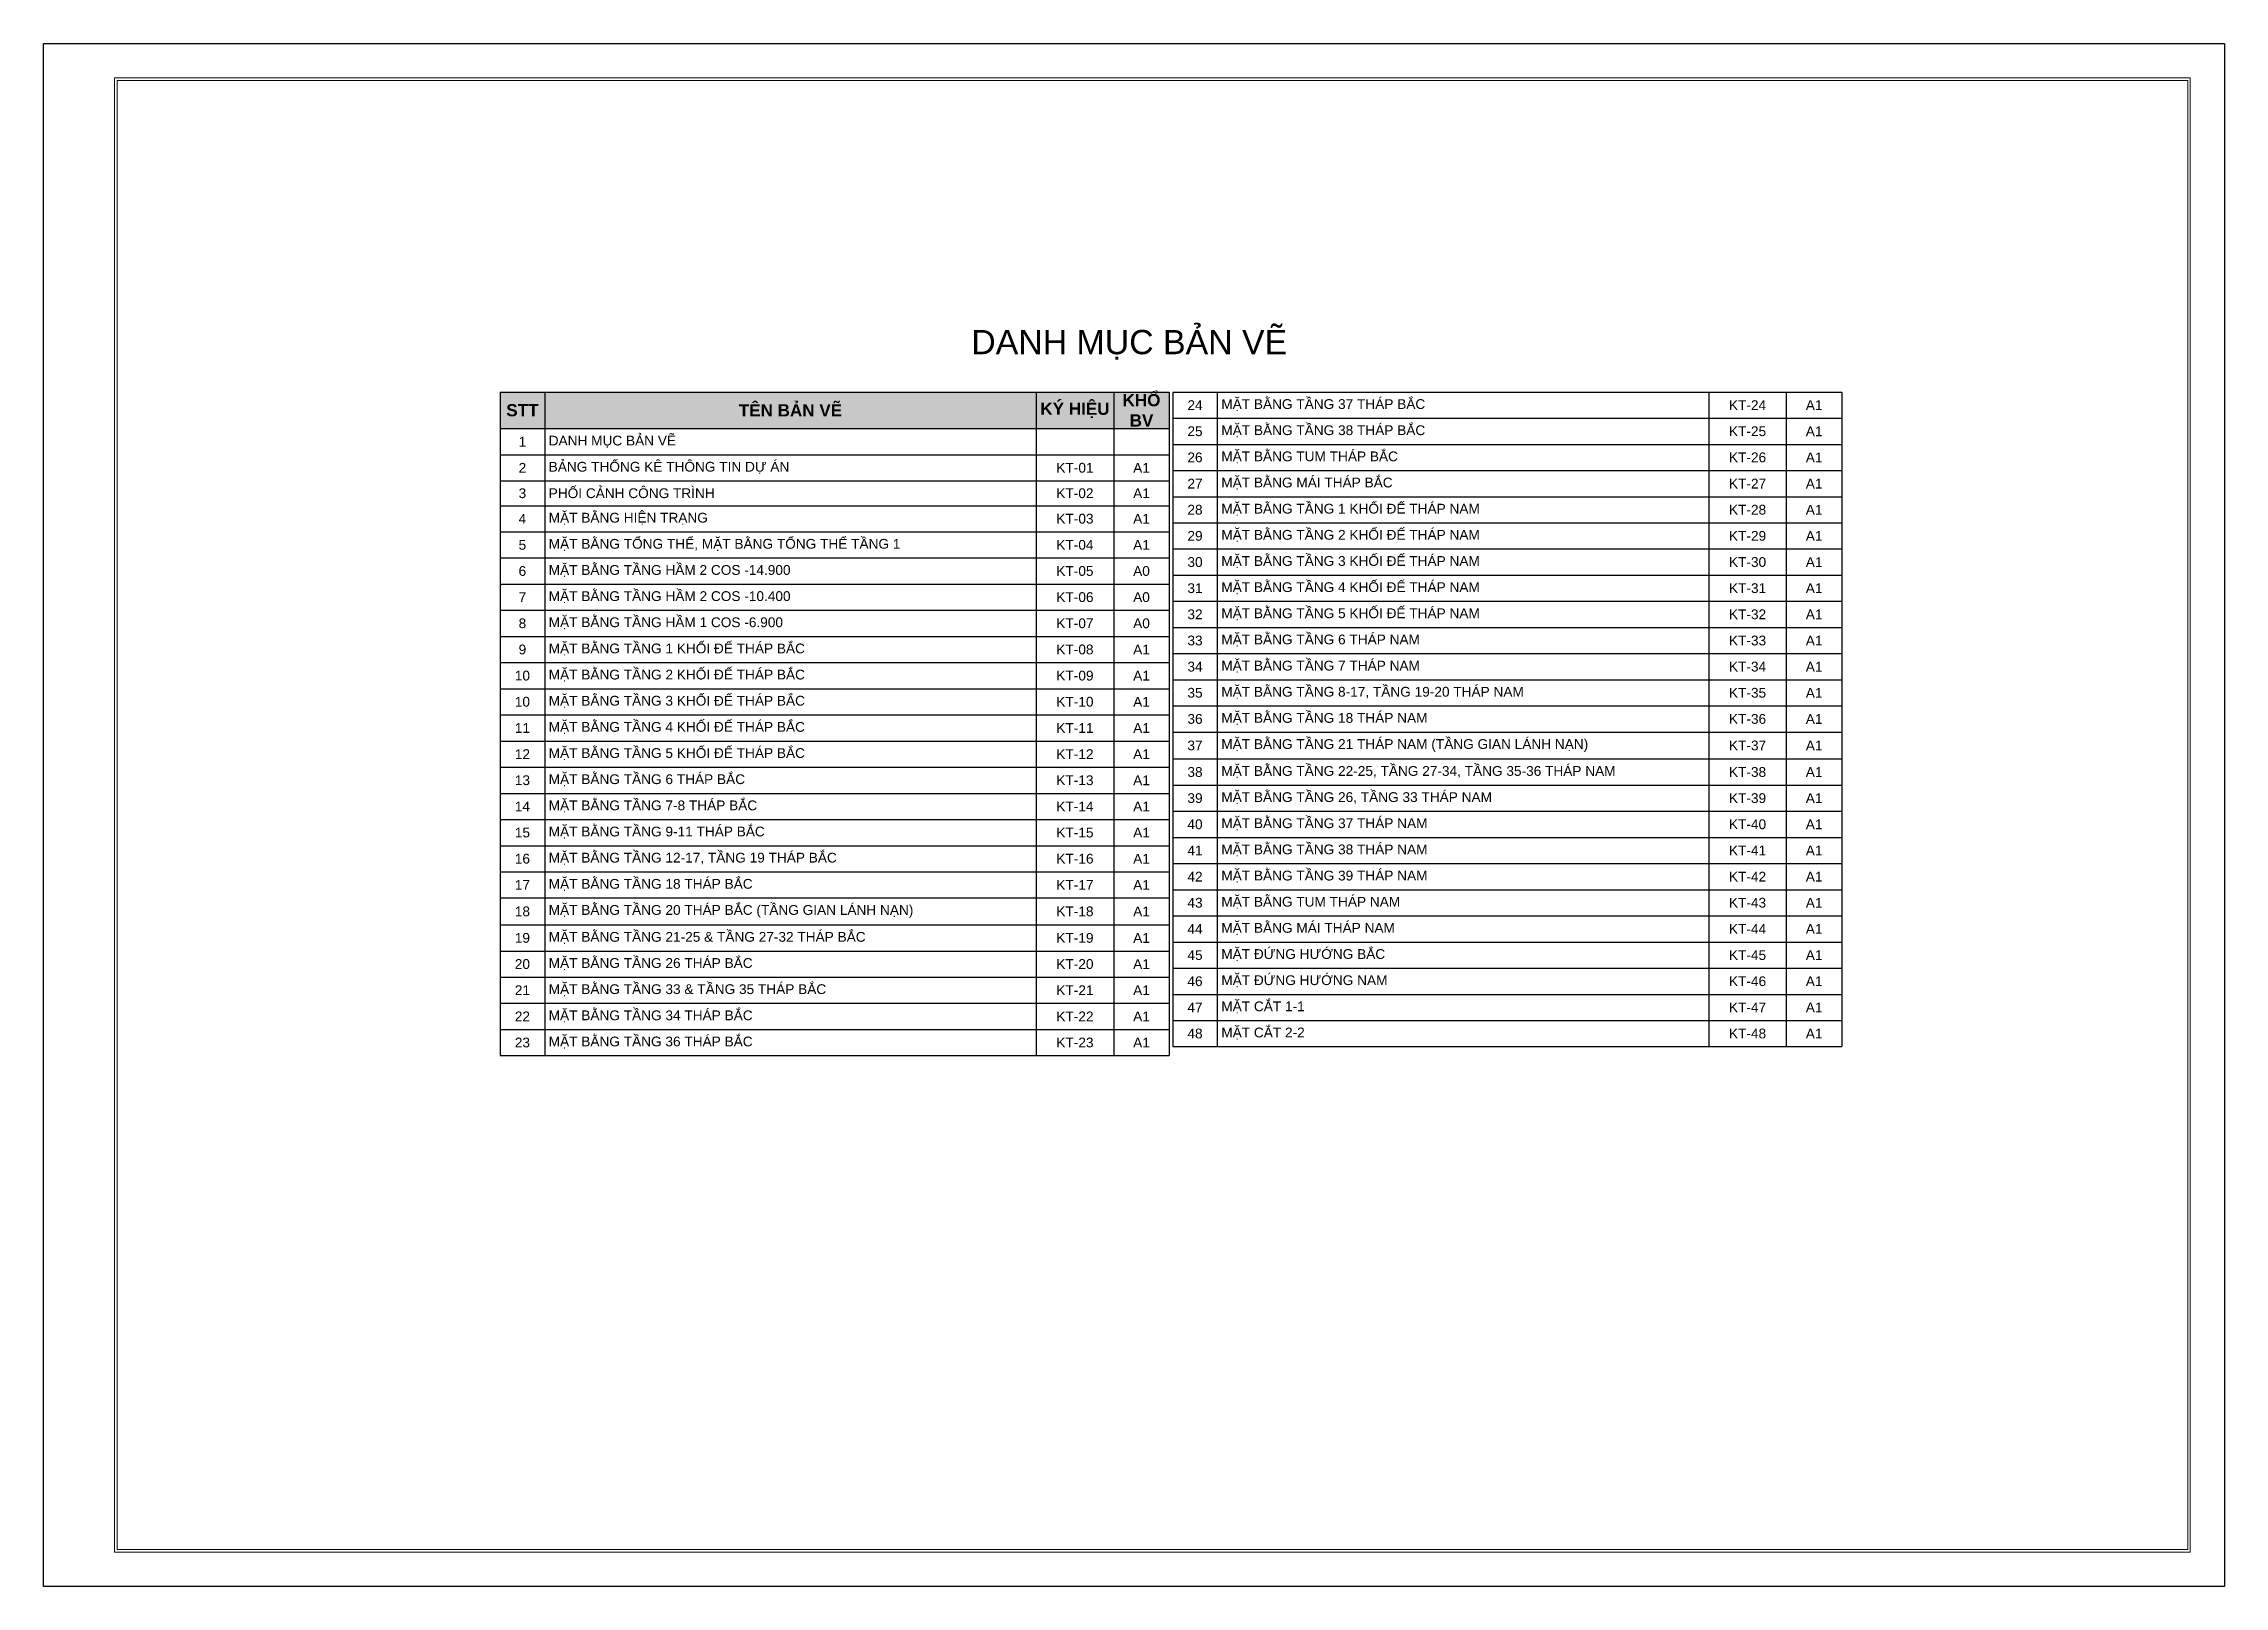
# Paper-space layout 'Layout1' of a CAD drawing. Header units: inches. Extents: x 1860 to 2490, y 105 to 551.
import ezdxf
from ezdxf.enums import TextEntityAlignment as Align

# ---------------------------------------------------------------- set-up
doc = ezdxf.new("R2010")
doc.units = ezdxf.units.IN
doc.header["$MEASUREMENT"] = 0
doc.layers.add('KT-Net thay', color=7, linetype='Continuous', lineweight=15)
doc.styles.add('Arial', font='arial.ttf', dxfattribs={"width": 0.9, "height": 220})
doc.styles.get("Standard").update_dxf_attribs({"font": 'arial.ttf'})

# ---------------------------------------------------------------- blocks, each defined once
blk = doc.blocks.new('*T14')
at = {"layer": 'KT-Net thay', "linetype": 'ByBlock', "lineweight": -2, "transparency": 16777216}
for p, q in [((0, 0), (193.34, 0)), ((0, 0), (0, -191.63)), ((12.88, 0), (12.88, -191.63)), ((154.88, 0), (154.88, -191.63)), ((177.28, 0), (177.28, -191.63)), ((193.34, 0), (193.34, -191.63)), ((194.33, 0), (387.66, 0)), ((194.33, 0), (194.33, -189.03)), ((207.21, 0), (207.21, -189.03)), ((349.2, 0), (349.2, -189.03)), ((371.61, 0), (371.61, -189.03)), ((387.66, 0), (387.66, -189.03)), ((0, -10.55), (193.34, -10.55)), ((194.33, -7.55), (387.66, -7.55)), ((0, -18.1), (193.34, -18.1)), ((194.33, -15.11), (387.66, -15.11)), ((194.33, -22.66), (387.66, -22.66)), ((0, -25.66), (193.34, -25.66)), ((194.33, -30.21), (387.66, -30.21)), ((0, -32.81), (193.34, -32.81)), ((194.33, -37.77), (387.66, -37.77)), ((0, -40.36), (193.34, -40.36)), ((0, -47.92), (193.34, -47.92)), ((194.33, -45.32), (387.66, -45.32)), ((0, -55.47), (193.34, -55.47)), ((194.33, -52.87), (387.66, -52.87)), ((194.33, -60.43), (387.66, -60.43)), ((0, -63.02), (193.34, -63.02)), ((194.33, -67.98), (387.66, -67.98)), ((0, -70.57), (193.34, -70.57)), ((194.33, -75.53), (387.66, -75.53)), ((0, -78.12), (193.34, -78.12)), ((0, -85.68), (193.34, -85.68)), ((194.33, -83.09), (387.66, -83.09)), ((0, -93.23), (193.34, -93.23)), ((194.33, -90.64), (387.66, -90.64)), ((0, -100.78), (193.34, -100.78)), ((194.33, -98.19), (387.66, -98.19)), ((194.33, -105.95), (387.66, -105.95)), ((0, -108.34), (193.34, -108.34)), ((0, -115.89), (193.34, -115.89)), ((194.33, -113.5), (387.66, -113.5)), ((0, -123.44), (193.34, -123.44)), ((194.33, -121.06), (387.66, -121.06)), ((0, -131), (193.34, -131)), ((194.33, -128.61), (387.66, -128.61)), ((0, -138.55), (193.34, -138.55)), ((194.33, -136.16), (387.66, -136.16)), ((194.33, -143.71), (387.66, -143.71)), ((0, -146.1), (193.34, -146.1)), ((0, -153.86), (193.34, -153.86)), ((194.33, -151.27), (387.66, -151.27)), ((0, -161.41), (193.34, -161.41)), ((194.33, -158.82), (387.66, -158.82)), ((0, -168.97), (193.34, -168.97)), ((194.33, -166.37), (387.66, -166.37)), ((194.33, -173.93), (387.66, -173.93)), ((0, -176.52), (193.34, -176.52)), ((194.33, -181.48), (387.66, -181.48)), ((0, -184.07), (193.34, -184.07)), ((0, -191.63), (193.34, -191.63)), ((194.33, -189.03), (387.66, -189.03))]:
    blk.add_line(p, q, dxfattribs=at)
at = {"layer": 'KT-Net thay', "color": 254, "true_color": 0xd9d9d9, "transparency": 16777216}
for points in [[(0, 0), (0, -10.55), (12.88, 0), (12.88, -10.55)], [(12.88, 0), (12.88, -10.55), (154.88, 0), (154.88, -10.55)], [(154.88, 0), (154.88, -10.55), (177.28, 0), (177.28, -10.55)], [(177.28, 0), (177.28, -10.55), (193.34, 0), (193.34, -10.55)]]:
    blk.add_solid(points, dxfattribs=at)
at = {"layer": 'KT-Net thay', "color": 0, "transparency": 16777216}
for s, insert, char_height, width, attachment_point in [('{\\fArial|b1|i0|c162;KHỔ BV ', (185.31, -5.27), 3.5278, 15.935, 5), ('{\\fArial|b1|i0|c162;STT', (6.44, -5.27), 3.5278, 12.76, 5), ('{\\fArial|b1|i0|c162;TÊN BẢN VẼ', (83.88, -5.27), 3.5278, 141.8767, 5), ('{\\fArial|b1|i0|c162;KÝ HIỆU', (166.08, -5.27), 3.5278, 22.285, 5), ('{\\fArial|b0|i0|c162;24', (200.77, -3.78), 2.8222, 12.76, 5), ('{\\fArial|b0|i0|c162; MẶT BẰNG TẦNG 37 THÁP BẮC', (207.27, -3.78), 2.8222, 141.8767, 4), ('{\\fArial|b0|i0|c162;KT-24', (360.41, -3.78), 2.8222, 22.285, 5), ('{\\fArial|b0|i0|c162;A1', (379.64, -3.78), 2.8222, 15.935, 5), ('{\\fArial|b0|i0|c162; DANH MỤC BẢN VẼ', (12.94, -14.33), 2.8222, 141.8767, 4), ('{\\fArial|b0|i0|c162;25', (200.77, -11.33), 2.8222, 12.76, 5), ('{\\fArial|b0|i0|c162; MẶT BẰNG TẦNG 38 THÁP BẮC', (207.27, -11.33), 2.8222, 141.8767, 4), ('{\\fArial|b0|i0|c162;KT-25', (360.41, -11.33), 2.8222, 22.285, 5), ('{\\fArial|b0|i0|c162;A1', (379.64, -11.33), 2.8222, 15.935, 5), ('{\\fArial|b0|i0|c162;1', (6.44, -14.33), 2.8222, 12.76, 5), ('{\\fArial|b0|i0|c162;', (154.94, -14.33), 2.8222, 22.285, 4), ('{\\fArial|b0|i0|c162;', (185.31, -14.33), 2.8222, 15.935, 5), ('{\\fArial|b0|i0|c162;26', (200.77, -18.88), 2.8222, 12.76, 5), ('{\\fArial|b0|i0|c162; MẶT BẰNG TUM THÁP BẮC', (207.27, -18.88), 2.8222, 141.8767, 4), ('{\\fArial|b0|i0|c162;KT-26', (360.41, -18.88), 2.8222, 22.285, 5), ('{\\fArial|b0|i0|c162;A1', (379.64, -18.88), 2.8222, 15.935, 5), ('{\\fArial|b0|i0|c162;2', (6.44, -21.88), 2.8222, 12.76, 5), ('{\\fArial|b0|i0|c162; BẢNG THỐNG KÊ THÔNG TIN DỰ ÁN', (12.94, -21.88), 2.8222, 141.8767, 4), ('{\\fArial|b0|i0|c162;KT-01', (166.08, -21.88), 2.8222, 22.285, 5), ('{\\fArial|b0|i0|c162;A1', (185.31, -21.88), 2.8222, 15.935, 5), ('{\\fArial|b0|i0|c162;27', (200.77, -26.44), 2.8222, 12.76, 5), ('{\\fArial|b0|i0|c162; MẶT BẰNG MÁI THÁP BẮC', (207.27, -26.44), 2.8222, 141.8767, 4), ('{\\fArial|b0|i0|c162;KT-27', (360.41, -26.44), 2.8222, 22.285, 5), ('{\\fArial|b0|i0|c162;A1', (379.64, -26.44), 2.8222, 15.935, 5), ('{\\fArial|b0|i0|c162;3', (6.44, -29.23), 2.8222, 12.76, 5), ('{\\fArial|b0|i0|c162; PHỐI CẢNH CÔNG TRÌNH', (12.94, -29.23), 2.8222, 141.8767, 4), ('{\\fArial|b0|i0|c162;KT-02', (166.08, -29.23), 2.8222, 22.285, 5), ('{\\fArial|b0|i0|c162;A1', (185.31, -29.23), 2.8222, 15.935, 5), ('{\\fArial|b0|i0|c162; MẶT BẰNG TẦNG 1 KHỐI ĐẾ THÁP NAM', (207.27, -33.99), 2.8222, 141.8767, 4), ('{\\fArial|b0|i0|c162;4', (6.44, -36.59), 2.8222, 12.76, 5), ('{\\fArial|b0|i0|c162; MẶT BẰNG HIỆN TRẠNG', (12.94, -36.59), 2.8222, 141.8767, 4), ('{\\fArial|b0|i0|c162;KT-03', (166.08, -36.59), 2.8222, 22.285, 5), ('{\\fArial|b0|i0|c162;A1', (185.31, -36.59), 2.8222, 15.935, 5), ('{\\fArial|b0|i0|c162;28', (200.77, -33.99), 2.8222, 12.76, 5), ('{\\fArial|b0|i0|c162;KT-28', (360.41, -33.99), 2.8222, 22.285, 5), ('{\\fArial|b0|i0|c162;A1', (379.64, -33.99), 2.8222, 15.935, 5), ('{\\fArial|b0|i0|c162;5', (6.44, -44.14), 2.8222, 12.76, 5), ('{\\fArial|b0|i0|c162; MẶT BẰNG TỔNG THỂ, MẶT BẰNG TỔNG THỂ TẦNG 1', (12.94, -44.14), 2.8222, 141.8767, 4), ('{\\fArial|b0|i0|c162;KT-04', (166.08, -44.14), 2.8222, 22.285, 5), ('{\\fArial|b0|i0|c162;A1', (185.31, -44.14), 2.8222, 15.935, 5), ('{\\fArial|b0|i0|c162;29', (200.77, -41.54), 2.8222, 12.76, 5), ('{\\fArial|b0|i0|c162; MẶT BẰNG TẦNG 2 KHỐI ĐẾ THÁP NAM', (207.27, -41.54), 2.8222, 141.8767, 4), ('{\\fArial|b0|i0|c162;KT-29', (360.41, -41.54), 2.8222, 22.285, 5), ('{\\fArial|b0|i0|c162;A1', (379.64, -41.54), 2.8222, 15.935, 5), ('{\\fArial|b0|i0|c162;6', (6.44, -51.69), 2.8222, 12.76, 5), ('{\\fArial|b0|i0|c162; MẶT BẰNG TẦNG HẦM 2 COS -14.900', (12.94, -51.69), 2.8222, 141.8767, 4), ('{\\fArial|b0|i0|c162;KT-05', (166.08, -51.69), 2.8222, 22.285, 5), ('{\\fArial|b0|i0|c162;A0', (185.31, -51.69), 2.8222, 15.935, 5), ('{\\fArial|b0|i0|c162;30', (200.77, -49.1), 2.8222, 12.76, 5), ('{\\fArial|b0|i0|c162; MẶT BẰNG TẦNG 3 KHỐI ĐẾ THÁP NAM', (207.27, -49.1), 2.8222, 141.8767, 4), ('{\\fArial|b0|i0|c162;KT-30', (360.41, -49.1), 2.8222, 22.285, 5), ('{\\fArial|b0|i0|c162;A1', (379.64, -49.1), 2.8222, 15.935, 5), ('{\\fArial|b0|i0|c162; MẶT BẰNG TẦNG HẦM 2 COS -10.400', (12.94, -59.24), 2.8222, 141.8767, 4), ('{\\fArial|b0|i0|c162;31', (200.77, -56.65), 2.8222, 12.76, 5), ('{\\fArial|b0|i0|c162; MẶT BẰNG TẦNG 4 KHỐI ĐẾ THÁP NAM', (207.27, -56.65), 2.8222, 141.8767, 4), ('{\\fArial|b0|i0|c162;KT-31', (360.41, -56.65), 2.8222, 22.285, 5), ('{\\fArial|b0|i0|c162;A1', (379.64, -56.65), 2.8222, 15.935, 5), ('{\\fArial|b0|i0|c162;7', (6.44, -59.24), 2.8222, 12.76, 5), ('{\\fArial|b0|i0|c162;KT-06', (166.08, -59.24), 2.8222, 22.285, 5), ('{\\fArial|b0|i0|c162;A0', (185.31, -59.24), 2.8222, 15.935, 5), ('{\\fArial|b0|i0|c162;32', (200.77, -64.2), 2.8222, 12.76, 5), ('{\\fArial|b0|i0|c162; MẶT BẰNG TẦNG 5 KHỐI ĐẾ THÁP NAM', (207.27, -64.2), 2.8222, 141.8767, 4), ('{\\fArial|b0|i0|c162;KT-32', (360.41, -64.2), 2.8222, 22.285, 5), ('{\\fArial|b0|i0|c162;A1', (379.64, -64.2), 2.8222, 15.935, 5), ('{\\fArial|b0|i0|c162;8', (6.44, -66.79), 2.8222, 12.76, 5), ('{\\fArial|b0|i0|c162; MẶT BẰNG TẦNG HẦM 1 COS -6.900', (12.94, -66.79), 2.8222, 141.8767, 4), ('{\\fArial|b0|i0|c162;KT-07', (166.08, -66.79), 2.8222, 22.285, 5), ('{\\fArial|b0|i0|c162;A0', (185.31, -66.79), 2.8222, 15.935, 5), ('{\\fArial|b0|i0|c162; MẶT BẰNG TẦNG 6 THÁP NAM', (207.27, -71.76), 2.8222, 141.8767, 4), ('{\\fArial|b0|i0|c162;9', (6.44, -74.35), 2.8222, 12.76, 5), ('{\\fArial|b0|i0|c162; MẶT BẰNG TẦNG 1 KHỐI ĐẾ THÁP BẮC', (12.94, -74.35), 2.8222, 141.8767, 4), ('{\\fArial|b0|i0|c162;KT-08', (166.08, -74.35), 2.8222, 22.285, 5), ('{\\fArial|b0|i0|c162;A1', (185.31, -74.35), 2.8222, 15.935, 5), ('{\\fArial|b0|i0|c162;33', (200.77, -71.76), 2.8222, 12.76, 5), ('{\\fArial|b0|i0|c162;KT-33', (360.41, -71.76), 2.8222, 22.285, 5), ('{\\fArial|b0|i0|c162;A1', (379.64, -71.76), 2.8222, 15.935, 5), ('{\\fArial|b0|i0|c162;10', (6.44, -81.9), 2.8222, 12.76, 5), ('{\\fArial|b0|i0|c162; MẶT BẰNG TẦNG 2 KHỐI ĐẾ THÁP BẮC', (12.94, -81.9), 2.8222, 141.8767, 4), ('{\\fArial|b0|i0|c162;KT-09', (166.08, -81.9), 2.8222, 22.285, 5), ('{\\fArial|b0|i0|c162;A1', (185.31, -81.9), 2.8222, 15.935, 5), ('{\\fArial|b0|i0|c162;34', (200.77, -79.31), 2.8222, 12.76, 5), ('{\\fArial|b0|i0|c162; MẶT BẰNG TẦNG 7 THÁP NAM', (207.27, -79.31), 2.8222, 141.8767, 4), ('{\\fArial|b0|i0|c162;KT-34', (360.41, -79.31), 2.8222, 22.285, 5), ('{\\fArial|b0|i0|c162;A1', (379.64, -79.31), 2.8222, 15.935, 5), ('{\\fArial|b0|i0|c162;10', (6.44, -89.45), 2.8222, 12.76, 5), ('{\\fArial|b0|i0|c162; MẶT BẰNG TẦNG 3 KHỐI ĐẾ THÁP BẮC', (12.94, -89.45), 2.8222, 141.8767, 4), ('{\\fArial|b0|i0|c162;KT-10', (166.08, -89.45), 2.8222, 22.285, 5), ('{\\fArial|b0|i0|c162;A1', (185.31, -89.45), 2.8222, 15.935, 5), ('{\\fArial|b0|i0|c162;35', (200.77, -86.86), 2.8222, 12.76, 5), ('{\\fArial|b0|i0|c162; MẶT BẰNG TẦNG 8-17, TẦNG 19-20 THÁP NAM', (207.27, -86.86), 2.8222, 141.8767, 4), ('{\\fArial|b0|i0|c162;KT-35', (360.41, -86.86), 2.8222, 22.285, 5), ('{\\fArial|b0|i0|c162;A1', (379.64, -86.86), 2.8222, 15.935, 5), ('{\\fArial|b0|i0|c162; MẶT BẰNG TẦNG 4 KHỐI ĐẾ THÁP BẮC', (12.94, -97.01), 2.8222, 141.8767, 4), ('{\\fArial|b0|i0|c162;36', (200.77, -94.41), 2.8222, 12.76, 5), ('{\\fArial|b0|i0|c162; MẶT BẰNG TẦNG 18 THÁP NAM', (207.27, -94.41), 2.8222, 141.8767, 4), ('{\\fArial|b0|i0|c162;KT-36', (360.41, -94.41), 2.8222, 22.285, 5), ('{\\fArial|b0|i0|c162;A1', (379.64, -94.41), 2.8222, 15.935, 5), ('{\\fArial|b0|i0|c162;11', (6.44, -97.01), 2.8222, 12.76, 5), ('{\\fArial|b0|i0|c162;KT-11', (166.08, -97.01), 2.8222, 22.285, 5), ('{\\fArial|b0|i0|c162;A1', (185.31, -97.01), 2.8222, 15.935, 5), ('{\\fArial|b0|i0|c162;37', (200.77, -102.07), 2.8222, 12.76, 5), ('{\\fArial|b0|i0|c162; MẶT BẰNG TẦNG 21 THÁP NAM (TẦNG GIAN LÁNH NẠN)', (207.27, -102.07), 2.8222, 141.8767, 4), ('{\\fArial|b0|i0|c162;KT-37', (360.41, -102.07), 2.8222, 22.285, 5), ('{\\fArial|b0|i0|c162;A1', (379.64, -102.07), 2.8222, 15.935, 5), ('{\\fArial|b0|i0|c162;12', (6.44, -104.56), 2.8222, 12.76, 5), ('{\\fArial|b0|i0|c162; MẶT BẰNG TẦNG 5 KHỐI ĐẾ THÁP BẮC', (12.94, -104.56), 2.8222, 141.8767, 4), ('{\\fArial|b0|i0|c162;KT-12', (166.08, -104.56), 2.8222, 22.285, 5), ('{\\fArial|b0|i0|c162;A1', (185.31, -104.56), 2.8222, 15.935, 5), ('{\\fArial|b0|i0|c162;13', (6.44, -112.11), 2.8222, 12.76, 5), ('{\\fArial|b0|i0|c162; MẶT BẰNG TẦNG 6 THÁP BẮC', (12.94, -112.11), 2.8222, 141.8767, 4), ('{\\fArial|b0|i0|c162;KT-13', (166.08, -112.11), 2.8222, 22.285, 5), ('{\\fArial|b0|i0|c162;A1', (185.31, -112.11), 2.8222, 15.935, 5), ('{\\fArial|b0|i0|c162;38', (200.77, -109.73), 2.8222, 12.76, 5), ('{\\fArial|b0|i0|c162; MẶT BẰNG TẦNG 22-25, TẦNG 27-34, TẦNG 35-36 THÁP NAM', (207.27, -109.73), 2.8222, 141.8767, 4), ('{\\fArial|b0|i0|c162;KT-38', (360.41, -109.73), 2.8222, 22.285, 5), ('{\\fArial|b0|i0|c162;A1', (379.64, -109.73), 2.8222, 15.935, 5), ('{\\fArial|b0|i0|c162;14', (6.44, -119.67), 2.8222, 12.76, 5), ('{\\fArial|b0|i0|c162; MẶT BẰNG TẦNG 7-8 THÁP BẮC', (12.94, -119.67), 2.8222, 141.8767, 4), ('{\\fArial|b0|i0|c162;KT-14', (166.08, -119.67), 2.8222, 22.285, 5), ('{\\fArial|b0|i0|c162;A1', (185.31, -119.67), 2.8222, 15.935, 5), ('{\\fArial|b0|i0|c162;39', (200.77, -117.28), 2.8222, 12.76, 5), ('{\\fArial|b0|i0|c162; MẶT BẰNG TẦNG 26, TẦNG 33 THÁP NAM', (207.27, -117.28), 2.8222, 141.8767, 4), ('{\\fArial|b0|i0|c162;KT-39', (360.41, -117.28), 2.8222, 22.285, 5), ('{\\fArial|b0|i0|c162;A1', (379.64, -117.28), 2.8222, 15.935, 5), ('{\\fArial|b0|i0|c162;15', (6.44, -127.22), 2.8222, 12.76, 5), ('{\\fArial|b0|i0|c162; MẶT BẰNG TẦNG 9-11 THÁP BẮC', (12.94, -127.22), 2.8222, 141.8767, 4), ('{\\fArial|b0|i0|c162;KT-15', (166.08, -127.22), 2.8222, 22.285, 5), ('{\\fArial|b0|i0|c162;A1', (185.31, -127.22), 2.8222, 15.935, 5), ('{\\fArial|b0|i0|c162;40', (200.77, -124.83), 2.8222, 12.76, 5), ('{\\fArial|b0|i0|c162; MẶT BẰNG TẦNG 37 THÁP NAM', (207.27, -124.83), 2.8222, 141.8767, 4), ('{\\fArial|b0|i0|c162;KT-40', (360.41, -124.83), 2.8222, 22.285, 5), ('{\\fArial|b0|i0|c162;A1', (379.64, -124.83), 2.8222, 15.935, 5), ('{\\fArial|b0|i0|c162; MẶT BẰNG TẦNG 12-17, TẦNG 19 THÁP BẮC', (12.94, -134.77), 2.8222, 141.8767, 4), ('{\\fArial|b0|i0|c162;41', (200.77, -132.38), 2.8222, 12.76, 5), ('{\\fArial|b0|i0|c162; MẶT BẰNG TẦNG 38 THÁP NAM', (207.27, -132.38), 2.8222, 141.8767, 4), ('{\\fArial|b0|i0|c162;KT-41', (360.41, -132.38), 2.8222, 22.285, 5), ('{\\fArial|b0|i0|c162;A1', (379.64, -132.38), 2.8222, 15.935, 5), ('{\\fArial|b0|i0|c162;16', (6.44, -134.77), 2.8222, 12.76, 5), ('{\\fArial|b0|i0|c162;KT-16', (166.08, -134.77), 2.8222, 22.285, 5), ('{\\fArial|b0|i0|c162;A1', (185.31, -134.77), 2.8222, 15.935, 5), ('{\\fArial|b0|i0|c162;42', (200.77, -139.94), 2.8222, 12.76, 5), ('{\\fArial|b0|i0|c162; MẶT BẰNG TẦNG 39 THÁP NAM', (207.27, -139.94), 2.8222, 141.8767, 4), ('{\\fArial|b0|i0|c162;KT-42', (360.41, -139.94), 2.8222, 22.285, 5), ('{\\fArial|b0|i0|c162;A1', (379.64, -139.94), 2.8222, 15.935, 5), ('{\\fArial|b0|i0|c162;17', (6.44, -142.33), 2.8222, 12.76, 5), ('{\\fArial|b0|i0|c162; MẶT BẰNG TẦNG 18 THÁP BẮC', (12.94, -142.33), 2.8222, 141.8767, 4), ('{\\fArial|b0|i0|c162;KT-17', (166.08, -142.33), 2.8222, 22.285, 5), ('{\\fArial|b0|i0|c162;A1', (185.31, -142.33), 2.8222, 15.935, 5), ('{\\fArial|b0|i0|c162;18', (6.44, -149.98), 2.8222, 12.76, 5), ('{\\fArial|b0|i0|c162; MẶT BẰNG TẦNG 20 THÁP BẮC (TẦNG GIAN LÁNH NẠN)', (12.94, -149.98), 2.8222, 141.8767, 4), ('{\\fArial|b0|i0|c162;KT-18', (166.08, -149.98), 2.8222, 22.285, 5), ('{\\fArial|b0|i0|c162;A1', (185.31, -149.98), 2.8222, 15.935, 5), ('{\\fArial|b0|i0|c162;43', (200.77, -147.49), 2.8222, 12.76, 5), ('{\\fArial|b0|i0|c162; MẶT BẰNG TUM THÁP NAM', (207.27, -147.49), 2.8222, 141.8767, 4), ('{\\fArial|b0|i0|c162;KT-43', (360.41, -147.49), 2.8222, 22.285, 5), ('{\\fArial|b0|i0|c162;A1', (379.64, -147.49), 2.8222, 15.935, 5), ('{\\fArial|b0|i0|c162;19', (6.44, -157.64), 2.8222, 12.76, 5), ('{\\fArial|b0|i0|c162; MẶT BẰNG TẦNG 21-25 & TẦNG 27-32 THÁP BẮC', (12.94, -157.64), 2.8222, 141.8767, 4), ('{\\fArial|b0|i0|c162;KT-19', (166.08, -157.64), 2.8222, 22.285, 5), ('{\\fArial|b0|i0|c162;A1', (185.31, -157.64), 2.8222, 15.935, 5), ('{\\fArial|b0|i0|c162;44', (200.77, -155.04), 2.8222, 12.76, 5), ('{\\fArial|b0|i0|c162; MẶT BẰNG MÁI THÁP NAM', (207.27, -155.04), 2.8222, 141.8767, 4), ('{\\fArial|b0|i0|c162;KT-44', (360.41, -155.04), 2.8222, 22.285, 5), ('{\\fArial|b0|i0|c162;A1', (379.64, -155.04), 2.8222, 15.935, 5), ('{\\fArial|b0|i0|c162;20', (6.44, -165.19), 2.8222, 12.76, 5), ('{\\fArial|b0|i0|c162; MẶT BẰNG TẦNG 26 THÁP BẮC', (12.94, -165.19), 2.8222, 141.8767, 4), ('{\\fArial|b0|i0|c162;KT-20', (166.08, -165.19), 2.8222, 22.285, 5), ('{\\fArial|b0|i0|c162;A1', (185.31, -165.19), 2.8222, 15.935, 5), ('{\\fArial|b0|i0|c162;45', (200.77, -162.6), 2.8222, 12.76, 5), ('{\\fArial|b0|i0|c162; MẶT ĐỨNG HƯỚNG BẮC ', (207.27, -162.6), 2.8222, 141.8767, 4), ('{\\fArial|b0|i0|c162;KT-45', (360.41, -162.6), 2.8222, 22.285, 5), ('{\\fArial|b0|i0|c162;A1', (379.64, -162.6), 2.8222, 15.935, 5), ('{\\fArial|b0|i0|c162;46', (200.77, -170.15), 2.8222, 12.76, 5), ('{\\fArial|b0|i0|c162; MẶT ĐỨNG HƯỚNG NAM', (207.27, -170.15), 2.8222, 141.8767, 4), ('{\\fArial|b0|i0|c162;KT-46', (360.41, -170.15), 2.8222, 22.285, 5), ('{\\fArial|b0|i0|c162;A1', (379.64, -170.15), 2.8222, 15.935, 5), ('{\\fArial|b0|i0|c162;21', (6.44, -172.74), 2.8222, 12.76, 5), ('{\\fArial|b0|i0|c162; MẶT BẰNG TẦNG 33 & TẦNG 35 THÁP BẮC', (12.94, -172.74), 2.8222, 141.8767, 4), ('{\\fArial|b0|i0|c162;KT-21', (166.08, -172.74), 2.8222, 22.285, 5), ('{\\fArial|b0|i0|c162;A1', (185.31, -172.74), 2.8222, 15.935, 5), ('{\\fArial|b0|i0|c162;47', (200.77, -177.7), 2.8222, 12.76, 5), ('{\\fArial|b0|i0|c162; MẶT CẮT 1-1', (207.27, -177.7), 2.8222, 141.8767, 4), ('{\\fArial|b0|i0|c162;KT-47', (360.41, -177.7), 2.8222, 22.285, 5), ('{\\fArial|b0|i0|c162;A1', (379.64, -177.7), 2.8222, 15.935, 5), ('{\\fArial|b0|i0|c162;22', (6.44, -180.3), 2.8222, 12.76, 5), ('{\\fArial|b0|i0|c162; MẶT BẰNG TẦNG 34 THÁP BẮC', (12.94, -180.3), 2.8222, 141.8767, 4), ('{\\fArial|b0|i0|c162;KT-22', (166.08, -180.3), 2.8222, 22.285, 5), ('{\\fArial|b0|i0|c162;A1', (185.31, -180.3), 2.8222, 15.935, 5), ('{\\fArial|b0|i0|c162; MẶT CẮT 2-2', (207.27, -185.25), 2.8222, 141.8767, 4), ('{\\fArial|b0|i0|c162;23', (6.44, -187.85), 2.8222, 12.76, 5), ('{\\fArial|b0|i0|c162; MẶT BẰNG TẦNG 36 THÁP BẮC', (12.94, -187.85), 2.8222, 141.8767, 4), ('{\\fArial|b0|i0|c162;KT-23', (166.08, -187.85), 2.8222, 22.285, 5), ('{\\fArial|b0|i0|c162;A1', (185.31, -187.85), 2.8222, 15.935, 5), ('{\\fArial|b0|i0|c162;48', (200.77, -185.25), 2.8222, 12.76, 5), ('{\\fArial|b0|i0|c162;KT-48', (360.41, -185.25), 2.8222, 22.285, 5), ('{\\fArial|b0|i0|c162;A1', (379.64, -185.25), 2.8222, 15.935, 5)]:
    blk.add_mtext(s, dxfattribs=dict(at, insert=insert, char_height=char_height, width=width, attachment_point=attachment_point))

psp = doc.layouts.get("Layout1")

# ---------------------------------------------------------------- linework, layer by layer
at = {"layer": 'Defpoints', "color": 5}
psp.add_lwpolyline([(2489.84, 105.34), (1859.78, 105.34), (1859.78, 550.84), (2489.84, 550.84)], close=True, dxfattribs=at)
at = {"layer": 'KT-Net thay', "ltscale": 100}
psp.add_lwpolyline([(1880.24, 540.99), (2479.99, 540.99), (2479.99, 115.2), (1880.24, 115.2)], close=True, dxfattribs=at)
at = {"layer": 'KT-Net thay', "ltscale": 100, "const_width": 0.3}
psp.add_lwpolyline([(1880.99, 540.24), (2479.24, 540.24), (2479.24, 115.95), (1880.99, 115.95)], close=True, dxfattribs=at)

# ---------------------------------------------------------------- block references
psp.add_blockref('*T14', (1991.67, 450.23))

# ---------------------------------------------------------------- texts
at = {"style": 'Arial'}
psp.add_text('DANH MỤC BẢN VẼ ', height=7, dxfattribs=at).set_placement((2174.79, 461.16), align=Align.CENTER)

doc.saveas('drawing.dxf')
